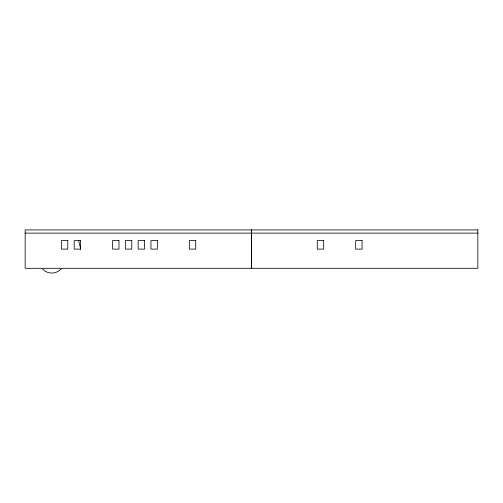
<?xml version="1.0" encoding="UTF-8"?>
<svg xmlns="http://www.w3.org/2000/svg" width="503" height="503" viewBox="0 0 503 503"><rect width="100%" height="100%" fill="white"/><g stroke="black" fill="none" stroke-linecap="round" stroke-linejoin="round"><path stroke-width="0.75" d="M61.02 268.929C56.449 274.424 47.156 274.424 42.585 268.929M25.15 233.122L251.368 233.122M251.632 233.122L477.85 233.122M78.669 240.509L80.719 249.356M251.368 229.921L25.15 229.921L25.15 268.306L251.368 268.306L251.368 229.921M477.85 229.921L251.632 229.921L251.632 268.306L477.85 268.306L477.85 229.921M67.798 240.585L61.397 240.585L61.397 249.117L67.798 249.117L67.798 240.585M80.593 240.585L74.193 240.585L74.193 249.117L80.593 249.117L80.593 240.585M118.972 240.585L112.578 240.585L112.578 249.117L118.972 249.117L118.972 240.585M131.767 240.585L125.373 240.585L125.373 249.117L131.767 249.117L131.767 240.585M144.562 240.585L138.168 240.585L138.168 249.117L144.562 249.117L144.562 240.585M157.357 240.585L150.957 240.585L150.957 249.117L157.357 249.117L157.357 240.585M195.736 240.585L189.342 240.585L189.342 249.117L195.736 249.117L195.736 240.585M323.68 240.585L317.286 240.585L317.286 249.117L323.68 249.117L323.68 240.585M362.066 240.585L355.665 240.585L355.665 249.117L362.066 249.117L362.066 240.585"/></g></svg>
